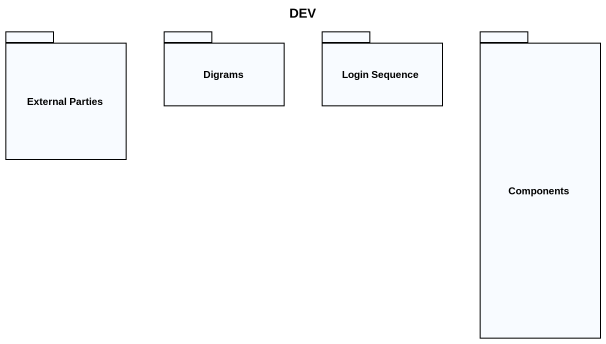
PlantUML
@startuml
title DEV
package "External Parties" as External_Parties {
}
package Digrams {
}
package "Login Sequence" as Login_Sequence {
}
package Components {
}
@enduml
